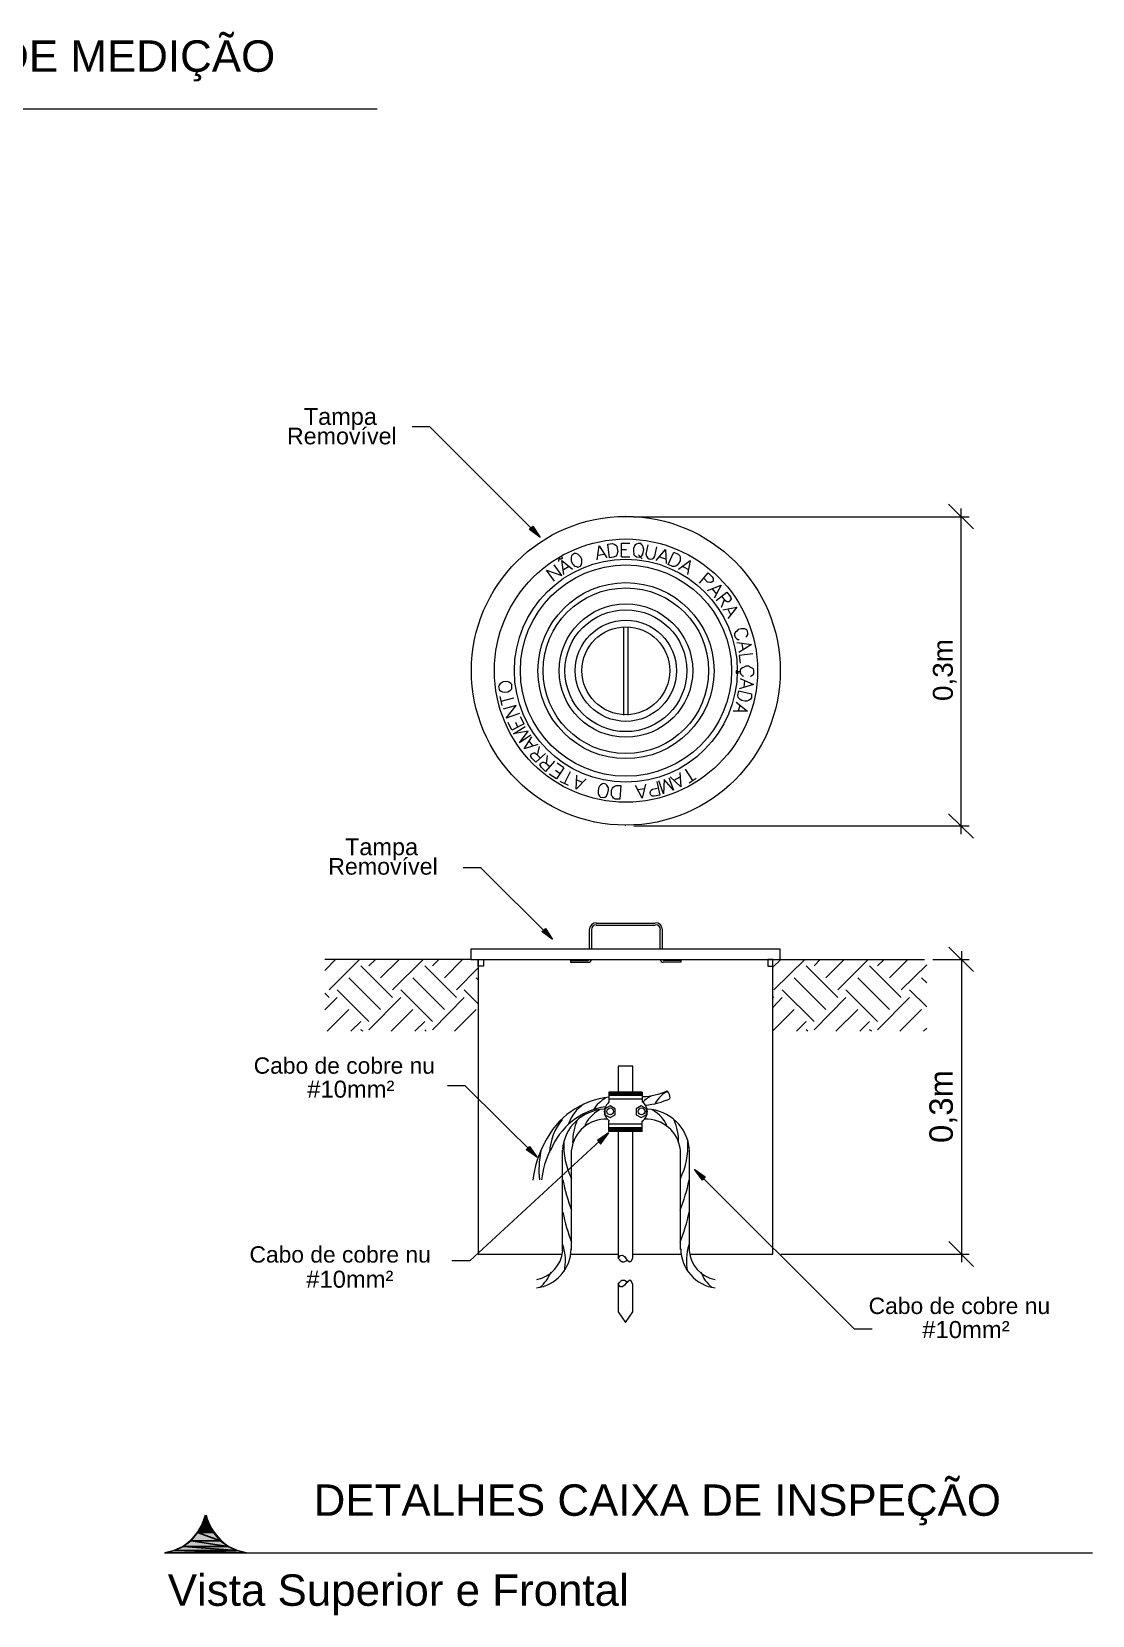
# Model space of a CAD drawing. Header units: millimetres. Extents: x 53 to 176, y -29 to 32.
# Drawn here: x 116.41 to 123.71, y -28.85 to -17.95 of the extents above; entities that cross this region are included whole.
import ezdxf

# ---------------------------------------------------------------- set-up
doc = ezdxf.new("R2010")
doc.units = ezdxf.units.MM
doc.layers.add('15 - Quadro de medição', color=6, linetype='Continuous')
doc.layers.add('16 - Sistema de aterramento', color=6, linetype='Continuous')
doc.styles.add('Arial0', font='arial.ttf', dxfattribs={"height": 3.14658})

msp = doc.modelspace()

# ---------------------------------------------------------------- hatches: boundary and pattern name
at = {"layer": '16 - Sistema de aterramento', "true_color": 0x000007}
for points in [[(119.857, -21.351), (119.836, -21.373), (119.907, -21.426)], [(119.944, -24.122), (119.921, -24.144), (119.992, -24.195)], [(119.836, -25.625), (119.814, -25.646), (119.886, -25.696)], [(120.304, -25.584), (120.325, -25.607), (120.379, -25.531)], [(121.026, -25.857), (121.044, -25.836), (120.973, -25.785)]]:
    msp.add_hatch(color=7, dxfattribs=at).paths.add_polyline_path(points)
at = {"layer": '16 - Sistema de aterramento', "true_color": 0x000005}
h = msp.add_hatch(color=5, dxfattribs=at)
h.paths.add_polyline_path([(117.628, -28.228), (117.58, -28.228), (117.658, -28.284)])
h.paths.add_polyline_path([(117.58, -28.228), (117.658, -28.284), (117.547, -28.284)])
msp.add_hatch(color=5, dxfattribs=at).paths.add_polyline_path([(117.603, -28.164), (117.628, -28.228), (117.58, -28.228)])
h = msp.add_hatch(color=5, dxfattribs=at)
h.paths.add_polyline_path([(117.706, -28.34), (117.502, -28.34), (117.759, -28.379)])
h.paths.add_polyline_path([(117.502, -28.34), (117.759, -28.379), (117.449, -28.379)])
h = msp.add_hatch(color=5, dxfattribs=at)
h.paths.add_polyline_path([(117.658, -28.284), (117.547, -28.284), (117.706, -28.34)])
h.paths.add_polyline_path([(117.547, -28.284), (117.706, -28.34), (117.502, -28.34)])
h = msp.add_hatch(color=5, dxfattribs=at)
h.paths.add_polyline_path([(117.82, -28.407), (117.387, -28.407), (117.885, -28.424)])
h.paths.add_polyline_path([(117.387, -28.407), (117.885, -28.424), (117.323, -28.424)])
h = msp.add_hatch(color=5, dxfattribs=at)
h.paths.add_polyline_path([(117.759, -28.379), (117.449, -28.379), (117.82, -28.407)])
h.paths.add_polyline_path([(117.449, -28.379), (117.82, -28.407), (117.387, -28.407)])

# ---------------------------------------------------------------- linework, layer by layer
at = {"layer": '15 - Quadro de medição', "color": 5, "linetype": 'Continuous', "lineweight": 20, "true_color": 0x000005}
msp.add_lwpolyline([(112.392, -18.478), (118.785, -18.478), (118.785, -18.478)], dxfattribs=at)
at = {"layer": '16 - Sistema de aterramento', "color": 7, "linetype": 'Continuous', "lineweight": 20, "true_color": 0x000007}
for points in [[(119.149, -20.668), (119.027, -20.668), (119.027, -20.668)], [(119.907, -21.426), (119.149, -20.668), (119.149, -20.668)], [(120.301, -21.584), (120.315, -21.488), (120.368, -21.57)], [(120.469, -21.562), (120.469, -21.469), (120.526, -21.469)], [(120.65, -21.481), (120.636, -21.545), (120.641, -21.559), (120.647, -21.57), (120.659, -21.577), (120.668, -21.58), (120.68, -21.577), (120.691, -21.57), (120.698, -21.559), (120.712, -21.495)], [(120.036, -21.595), (120.036, -21.584), (120.036, -21.584)], [(120.047, -21.577), (120.05, -21.58), (120.05, -21.58)], [(120.072, -21.685), (120.057, -21.587), (120.132, -21.648)], [(120.061, -21.573), (120.061, -21.562), (120.061, -21.562)], [(120.308, -21.552), (120.35, -21.545), (120.35, -21.545)], [(120.469, -21.513), (120.504, -21.513), (120.504, -21.513)], [(120.469, -21.562), (120.526, -21.562), (120.526, -21.562)], [(120.586, -21.548), (120.611, -21.577), (120.611, -21.577)], [(120.708, -21.587), (120.772, -21.513), (120.776, -21.609)], [(120.73, -21.562), (120.772, -21.577), (120.772, -21.577)], [(120.861, -21.648), (120.941, -21.587), (120.923, -21.685)], [(120.008, -21.731), (119.953, -21.655), (120.057, -21.692), (120.004, -21.619)], [(120.068, -21.651), (120.107, -21.627), (120.107, -21.627)], [(120.891, -21.63), (120.93, -21.651), (120.93, -21.651)], [(121.005, -21.745), (121.065, -21.673), (121.094, -21.701), (121.101, -21.713), (121.101, -21.72), (121.101, -21.731), (121.09, -21.738), (121.083, -21.74), (121.076, -21.74), (121.062, -21.738), (121.033, -21.708)], [(121.062, -21.795), (121.155, -21.759), (121.108, -21.848)], [(121.094, -21.784), (121.122, -21.82), (121.122, -21.82)], [(121.12, -21.863), (121.195, -21.806), (121.219, -21.838), (121.223, -21.852), (121.219, -21.859), (121.216, -21.866), (121.209, -21.873), (121.198, -21.873), (121.195, -21.873), (121.184, -21.866), (121.159, -21.834)], [(121.177, -21.859), (121.155, -21.912), (121.155, -21.912)], [(121.166, -21.928), (121.262, -21.909), (121.202, -21.988)], [(121.198, -21.919), (121.219, -21.96), (121.219, -21.96)], [(120.483, -22.049), (120.483, -22.653), (120.483, -22.653)], [(120.512, -22.049), (120.512, -22.653), (120.512, -22.653)], [(121.326, -22.116), (121.333, -22.109), (121.34, -22.098), (121.34, -22.088), (121.337, -22.074), (121.331, -22.066), (121.319, -22.059), (121.308, -22.059), (121.294, -22.059), (121.273, -22.063), (121.262, -22.074), (121.255, -22.081), (121.248, -22.091), (121.248, -22.102), (121.251, -22.116), (121.259, -22.123), (121.269, -22.132), (121.28, -22.132)], [(121.262, -22.153), (121.363, -22.166), (121.276, -22.221)], [(121.374, -22.231), (121.28, -22.242), (121.287, -22.295)], [(121.298, -22.159), (121.305, -22.203), (121.305, -22.203)], [(121.262, -22.345), (121.259, -22.349), (121.259, -22.363), (121.262, -22.366), (121.269, -22.366), (121.273, -22.363), (121.273, -22.352), (121.287, -22.352)], [(121.358, -22.384), (121.365, -22.382), (121.377, -22.37), (121.381, -22.363), (121.381, -22.345), (121.377, -22.334), (121.365, -22.327), (121.358, -22.324), (121.344, -22.317), (121.324, -22.317), (121.308, -22.324), (121.301, -22.327), (121.291, -22.334), (121.287, -22.345), (121.287, -22.363), (121.291, -22.37), (121.301, -22.382), (121.308, -22.384)], [(121.287, -22.4), (121.377, -22.442), (121.28, -22.471)], [(121.317, -22.414), (121.312, -22.46), (121.312, -22.46)], [(119.646, -22.586), (119.632, -22.524), (119.632, -22.524)], [(119.639, -22.556), (119.728, -22.535), (119.728, -22.535)], [(121.259, -22.563), (121.337, -22.625), (121.237, -22.627)], [(119.765, -22.643), (119.675, -22.675), (119.742, -22.586), (119.653, -22.613)], [(119.797, -22.714), (119.772, -22.664), (119.772, -22.664)], [(121.284, -22.586), (121.273, -22.625), (121.273, -22.625)], [(119.797, -22.714), (119.714, -22.757), (119.689, -22.703)], [(119.843, -22.792), (119.765, -22.843), (119.825, -22.764), (119.724, -22.781), (119.804, -22.732)], [(119.754, -22.735), (119.74, -22.703), (119.74, -22.703)], [(119.893, -22.856), (119.797, -22.886), (119.85, -22.803)], [(119.861, -22.868), (119.832, -22.831), (119.832, -22.831)], [(119.889, -22.928), (119.903, -22.87), (119.903, -22.87)], [(119.946, -22.918), (119.878, -22.978), (119.85, -22.95), (119.843, -22.939), (119.843, -22.932), (119.846, -22.921), (119.854, -22.918), (119.864, -22.914), (119.871, -22.914), (119.882, -22.921), (119.91, -22.95)], [(120.008, -22.971), (119.946, -23.042), (119.918, -23.014), (119.91, -23.003), (119.907, -22.996), (119.91, -22.989), (119.918, -22.982), (119.925, -22.978), (119.932, -22.978), (119.946, -22.982), (119.976, -23.007)], [(119.953, -22.989), (119.96, -22.932), (119.96, -22.932)], [(120.072, -23.017), (120.025, -22.985), (120.025, -22.985)], [(120.072, -23.017), (120.022, -23.093), (119.971, -23.06)], [(120.047, -23.058), (120.015, -23.035), (120.015, -23.035)], [(120.104, -23.139), (120.047, -23.111), (120.047, -23.111)], [(120.075, -23.125), (120.118, -23.042), (120.118, -23.042)], [(120.226, -23.093), (120.157, -23.164), (120.161, -23.067)], [(120.203, -23.118), (120.161, -23.1), (120.161, -23.1)], [(120.712, -23.111), (120.733, -23.204), (120.694, -23.211), (120.68, -23.211), (120.675, -23.207), (120.668, -23.2), (120.666, -23.186), (120.668, -23.179), (120.673, -23.171), (120.682, -23.164), (120.723, -23.154)], [(120.794, -23.086), (120.826, -23.171), (120.762, -23.097), (120.758, -23.196), (120.726, -23.106)], [(120.87, -23.049), (120.877, -23.147), (120.804, -23.079)], [(120.87, -23.081), (120.829, -23.104), (120.829, -23.104)], [(120.959, -23.104), (120.909, -23.025), (120.909, -23.025)], [(120.983, -23.09), (120.934, -23.122), (120.934, -23.122)], [(120.634, -23.129), (120.611, -23.225), (120.565, -23.139)], [(120.625, -23.161), (120.583, -23.168), (120.583, -23.168)], [(119.499, -23.704), (119.378, -23.704), (119.378, -23.704)], [(119.992, -24.195), (119.499, -23.704), (119.499, -23.704)], [(120.293, -24.087), (120.701, -24.087), (120.701, -24.087)], [(120.293, -24.101), (120.701, -24.101), (120.701, -24.101)], [(120.247, -24.133), (120.247, -24.266), (120.247, -24.266)], [(120.261, -24.133), (120.261, -24.266), (120.261, -24.266)], [(120.733, -24.133), (120.733, -24.266), (120.733, -24.266)], [(120.748, -24.133), (120.748, -24.266), (120.748, -24.266)], [(119.431, -24.337), (118.424, -24.337), (118.424, -24.337)], [(118.424, -24.412), (118.498, -24.337), (118.498, -24.337)], [(118.456, -24.545), (118.663, -24.337), (118.663, -24.337)], [(118.892, -24.598), (118.674, -24.38), (118.674, -24.38)], [(118.727, -24.38), (118.773, -24.337), (118.773, -24.337)], [(118.809, -24.463), (118.938, -24.337), (118.938, -24.337)], [(118.892, -24.545), (119.103, -24.337), (119.103, -24.337)], [(119.332, -24.598), (119.114, -24.38), (119.114, -24.38)], [(119.167, -24.38), (119.21, -24.337), (119.21, -24.337)], [(119.249, -24.463), (119.374, -24.337), (119.374, -24.337)], [(119.332, -24.545), (119.481, -24.394), (119.481, -24.394)], [(119.481, -24.337), (119.481, -26.365), (119.481, -26.365)], [(120.118, -24.344), (120.118, -24.355), (120.118, -24.355)], [(120.118, -24.344), (120.24, -24.344), (120.24, -24.344)], [(120.118, -24.355), (120.24, -24.355), (120.24, -24.355)], [(120.877, -24.344), (120.755, -24.344), (120.755, -24.344)], [(120.877, -24.355), (120.755, -24.355), (120.755, -24.355)], [(120.877, -24.344), (120.877, -24.355), (120.877, -24.355)], [(121.512, -24.39), (121.567, -24.337), (121.567, -24.337)], [(121.512, -26.365), (121.512, -24.337), (122.557, -24.337)], [(121.519, -24.545), (121.731, -24.337), (121.731, -24.337)], [(121.959, -24.598), (121.741, -24.38), (121.741, -24.38)], [(121.796, -24.38), (121.838, -24.337), (121.838, -24.337)], [(121.877, -24.463), (122.002, -24.337), (122.002, -24.337)], [(121.959, -24.545), (122.167, -24.337), (122.167, -24.337)], [(122.396, -24.598), (122.178, -24.38), (122.178, -24.38)], [(122.231, -24.38), (122.278, -24.337), (122.278, -24.337)], [(122.314, -24.463), (122.442, -24.337), (122.442, -24.337)], [(122.396, -24.545), (122.571, -24.373), (122.571, -24.373)], [(118.809, -24.681), (118.591, -24.463), (118.591, -24.463)], [(119.249, -24.681), (119.031, -24.463), (119.031, -24.463)], [(119.481, -24.477), (119.467, -24.463), (119.467, -24.463)], [(121.877, -24.681), (121.659, -24.463), (121.659, -24.463)], [(122.314, -24.681), (122.096, -24.463), (122.096, -24.463)], [(122.571, -24.498), (122.536, -24.463), (122.536, -24.463)], [(118.456, -24.598), (118.424, -24.569), (118.424, -24.569)], [(118.424, -24.683), (118.509, -24.598), (118.509, -24.598)], [(118.727, -24.763), (118.509, -24.545), (118.509, -24.545)], [(118.727, -24.82), (118.949, -24.598), (118.949, -24.598)], [(119.167, -24.763), (118.949, -24.545), (118.949, -24.545)], [(119.167, -24.82), (119.385, -24.598), (119.385, -24.598)], [(119.481, -24.642), (119.385, -24.545), (119.385, -24.545)], [(121.519, -24.598), (121.512, -24.591), (121.512, -24.591)], [(121.512, -24.667), (121.576, -24.598), (121.576, -24.598)], [(121.796, -24.763), (121.576, -24.545), (121.576, -24.545)], [(121.796, -24.82), (122.014, -24.598), (122.014, -24.598)], [(122.231, -24.763), (122.014, -24.545), (122.014, -24.545)], [(122.231, -24.82), (122.453, -24.598), (122.453, -24.598)], [(122.571, -24.662), (122.453, -24.545), (122.453, -24.545)], [(118.441, -24.83), (118.591, -24.681), (118.591, -24.681)], [(118.881, -24.83), (119.031, -24.681), (119.031, -24.681)], [(119.318, -24.83), (119.467, -24.681), (119.467, -24.681)], [(121.512, -24.827), (121.659, -24.681), (121.659, -24.681)], [(121.945, -24.83), (122.096, -24.681), (122.096, -24.681)], [(122.385, -24.83), (122.536, -24.681), (122.536, -24.681)], [(118.605, -24.83), (118.674, -24.763), (118.674, -24.763)], [(118.688, -24.83), (118.674, -24.82), (118.674, -24.82)], [(119.045, -24.83), (119.114, -24.763), (119.114, -24.763)], [(119.124, -24.83), (119.114, -24.82), (119.114, -24.82)], [(119.481, -24.83), (119.48, -24.829), (119.48, -24.829)], [(121.674, -24.83), (121.741, -24.763), (121.741, -24.763)], [(121.752, -24.83), (121.741, -24.82), (121.741, -24.82)], [(122.11, -24.83), (122.178, -24.763), (122.178, -24.763)], [(122.192, -24.83), (122.178, -24.82), (122.178, -24.82)], [(122.55, -24.83), (122.571, -24.809), (122.571, -24.809)], [(120.547, -25.249), (120.547, -25.07), (120.446, -25.07), (120.446, -25.249)], [(119.392, -25.206), (119.27, -25.206), (119.27, -25.206)], [(119.886, -25.696), (119.392, -25.206), (119.392, -25.206)], [(120.382, -25.249), (120.382, -25.32), (120.382, -25.32)], [(120.611, -25.249), (120.382, -25.249), (120.382, -25.249)], [(120.611, -25.256), (120.382, -25.256), (120.382, -25.256)], [(120.611, -25.263), (120.382, -25.263), (120.382, -25.263)], [(120.611, -25.274), (120.382, -25.274), (120.382, -25.274)], [(120.611, -25.299), (120.382, -25.299), (120.382, -25.299)], [(120.611, -25.249), (120.611, -25.32), (120.611, -25.32)], [(120.382, -25.52), (120.382, -25.449), (120.382, -25.449)], [(120.611, -25.471), (120.382, -25.471), (120.382, -25.471)], [(120.611, -25.495), (120.382, -25.495), (120.382, -25.495)], [(120.611, -25.506), (120.382, -25.506), (120.382, -25.506)], [(120.611, -25.513), (120.382, -25.513), (120.382, -25.513)], [(120.611, -25.52), (120.382, -25.52), (120.382, -25.52)], [(120.446, -25.52), (120.446, -26.393), (120.446, -26.393)], [(120.547, -26.393), (120.547, -25.52), (120.547, -25.52)], [(120.611, -25.52), (120.611, -25.449), (120.611, -25.449)], [(120.379, -25.531), (119.424, -26.411), (119.424, -26.411)], [(120.061, -25.65), (120.061, -26.343), (120.061, -26.343)], [(120.122, -25.65), (120.122, -26.333), (120.122, -26.333)], [(120.872, -25.65), (120.872, -26.333), (120.872, -26.333)], [(120.934, -25.65), (120.934, -26.343), (120.934, -26.343)], [(120.973, -25.785), (122.074, -26.883), (122.074, -26.883)], [(119.481, -26.365), (120.057, -26.365), (120.057, -26.365)], [(120.118, -26.365), (120.446, -26.365), (120.446, -26.365)], [(120.512, -26.407), (120.501, -26.414), (120.49, -26.418), (120.483, -26.422), (120.476, -26.422), (120.471, -26.418), (120.465, -26.414), (120.458, -26.404), (120.446, -26.393), (120.462, -26.375), (120.476, -26.372), (120.49, -26.382), (120.501, -26.397), (120.515, -26.411), (120.526, -26.418), (120.536, -26.414), (120.547, -26.393)], [(120.547, -26.365), (120.877, -26.365), (120.877, -26.365)], [(120.937, -26.365), (121.512, -26.365), (121.512, -26.365)], [(119.424, -26.411), (119.3, -26.411), (119.3, -26.411)], [(120.547, -26.762), (120.547, -26.572), (120.536, -26.551), (120.526, -26.544), (120.515, -26.554), (120.501, -26.565), (120.49, -26.579), (120.476, -26.59), (120.462, -26.59), (120.446, -26.572), (120.458, -26.558), (120.465, -26.551), (120.471, -26.544), (120.476, -26.544), (120.483, -26.544), (120.49, -26.544), (120.501, -26.551), (120.512, -26.558)], [(120.446, -26.572), (120.446, -26.762), (120.497, -26.836), (120.547, -26.762)], [(122.195, -26.883), (122.074, -26.883), (122.074, -26.883)]]:
    msp.add_lwpolyline(points, dxfattribs=at)
at = {"layer": '16 - Sistema de aterramento', "color": 8, "linetype": 'Continuous', "lineweight": 20, "true_color": 0x000008}
for points in [[(122.893, -21.369), (122.722, -21.201), (122.722, -21.201)], [(122.807, -21.229), (122.807, -23.472), (122.807, -23.472)], [(120.554, -21.287), (122.864, -21.287), (122.864, -21.287)], [(122.722, -23.333), (122.893, -23.5), (122.893, -23.5)], [(120.554, -23.415), (122.864, -23.415), (122.864, -23.415)], [(122.893, -24.419), (122.724, -24.252), (122.724, -24.252)], [(122.811, -24.28), (122.811, -26.422), (122.811, -26.422)], [(122.614, -24.337), (122.864, -24.337), (122.864, -24.337)], [(122.724, -26.279), (122.893, -26.45), (122.893, -26.45)], [(121.567, -26.365), (122.864, -26.365), (122.864, -26.365)]]:
    msp.add_lwpolyline(points, dxfattribs=at)
at = {"layer": '16 - Sistema de aterramento', "color": 7, "linetype": 'Continuous', "lineweight": -2, "true_color": 0x000007}
for points in [[(119.857, -21.351), (119.836, -21.373), (119.907, -21.426)], [(119.944, -24.122), (119.921, -24.144), (119.992, -24.195)], [(119.836, -25.625), (119.814, -25.646), (119.886, -25.696)], [(120.304, -25.584), (120.325, -25.607), (120.379, -25.531)], [(121.026, -25.857), (121.044, -25.836), (120.973, -25.785)]]:
    msp.add_lwpolyline(points, close=True, dxfattribs=at)
at = {"layer": '16 - Sistema de aterramento', "color": 1, "linetype": 'Continuous', "lineweight": -2, "true_color": 0x000001}
for points in [[(120.497, -21.287), (120.497, -21.284)], [(121.562, -24.337), (121.562, -24.333)]]:
    msp.add_lwpolyline(points, close=True, dxfattribs=at)
at = {"layer": '16 - Sistema de aterramento', "color": 7, "linetype": 'Continuous', "lineweight": 20, "true_color": 0x000007}
for points in [[(120.386, -21.57), (120.375, -21.476), (120.407, -21.472), (120.418, -21.476), (120.43, -21.483), (120.437, -21.49), (120.439, -21.506), (120.444, -21.527), (120.439, -21.541), (120.437, -21.548), (120.43, -21.559), (120.414, -21.566)], [(120.583, -21.472), (120.572, -21.476), (120.561, -21.483), (120.558, -21.49), (120.551, -21.506), (120.551, -21.527), (120.554, -21.541), (120.554, -21.548), (120.565, -21.559), (120.572, -21.562), (120.59, -21.566), (120.601, -21.562), (120.608, -21.555), (120.615, -21.545), (120.618, -21.534), (120.622, -21.513), (120.618, -21.497), (120.615, -21.488), (120.608, -21.481), (120.601, -21.472)], [(120.132, -21.548), (120.125, -21.555), (120.122, -21.566), (120.122, -21.577), (120.122, -21.591), (120.132, -21.612), (120.139, -21.619), (120.146, -21.627), (120.161, -21.63), (120.168, -21.634), (120.187, -21.627), (120.194, -21.616), (120.196, -21.605), (120.196, -21.595), (120.196, -21.58), (120.187, -21.562), (120.175, -21.552), (120.168, -21.545), (120.157, -21.541), (120.146, -21.541)], [(120.79, -21.616), (120.829, -21.53), (120.858, -21.545), (120.87, -21.555), (120.872, -21.566), (120.872, -21.577), (120.872, -21.591), (120.861, -21.609), (120.854, -21.619), (120.844, -21.627), (120.833, -21.63), (120.819, -21.63)], [(119.625, -22.474), (119.628, -22.481), (119.639, -22.489), (119.65, -22.492), (119.66, -22.496), (119.685, -22.492), (119.696, -22.485), (119.703, -22.481), (119.714, -22.471), (119.714, -22.46), (119.714, -22.442), (119.707, -22.435), (119.696, -22.428), (119.689, -22.423), (119.675, -22.421), (119.653, -22.423), (119.639, -22.432), (119.632, -22.435), (119.625, -22.446), (119.621, -22.456)], [(121.276, -22.485), (121.365, -22.506), (121.363, -22.535), (121.356, -22.545), (121.344, -22.553), (121.333, -22.556), (121.319, -22.556), (121.298, -22.553), (121.287, -22.545), (121.28, -22.538), (121.273, -22.531), (121.269, -22.517)], [(120.343, -23.221), (120.354, -23.218), (120.365, -23.211), (120.368, -23.204), (120.375, -23.189), (120.379, -23.168), (120.379, -23.154), (120.375, -23.147), (120.368, -23.136), (120.361, -23.129), (120.343, -23.125), (120.333, -23.129), (120.325, -23.136), (120.318, -23.143), (120.311, -23.157), (120.308, -23.179), (120.308, -23.193), (120.311, -23.2), (120.318, -23.211), (120.325, -23.218)], [(120.465, -23.139), (120.458, -23.232), (120.425, -23.232), (120.414, -23.225), (120.407, -23.214), (120.4, -23.207), (120.4, -23.193), (120.4, -23.171), (120.407, -23.157), (120.411, -23.15), (120.423, -23.143), (120.432, -23.139)], [(119.431, -24.266), (119.431, -24.337), (121.562, -24.337), (121.562, -24.266)], [(119.518, -24.383), (119.481, -24.383), (119.481, -24.337), (119.518, -24.337)], [(121.477, -24.383), (121.512, -24.383), (121.512, -24.337), (121.477, -24.337)], [(120.354, -25.364), (120.354, -25.406), (120.39, -25.424), (120.425, -25.406), (120.425, -25.364), (120.39, -25.345)], [(120.569, -25.364), (120.569, -25.406), (120.604, -25.424), (120.641, -25.406), (120.641, -25.364), (120.604, -25.345)]]:
    msp.add_lwpolyline(points, close=True, dxfattribs=at)
at = {"layer": '16 - Sistema de aterramento', "color": 1, "linetype": 'Continuous', "lineweight": 20, "true_color": 0x000001}
msp.add_lwpolyline([(120.497, -23.415), (120.495, -23.414), (120.495, -23.414)], dxfattribs=at)
at = {"layer": '16 - Sistema de aterramento', "color": 5, "linetype": 'Continuous', "lineweight": -2, "true_color": 0x000005}
for points in [[(117.58, -28.228), (117.658, -28.284), (117.547, -28.284)], [(117.603, -28.164), (117.628, -28.228), (117.58, -28.228)], [(117.628, -28.228), (117.58, -28.228), (117.658, -28.284)], [(117.502, -28.34), (117.759, -28.379), (117.449, -28.379)], [(117.547, -28.284), (117.706, -28.34), (117.502, -28.34)], [(117.706, -28.34), (117.502, -28.34), (117.759, -28.379)], [(117.658, -28.284), (117.547, -28.284), (117.706, -28.34)], [(117.387, -28.407), (117.885, -28.424), (117.323, -28.424)], [(117.449, -28.379), (117.82, -28.407), (117.387, -28.407)], [(117.82, -28.407), (117.387, -28.407), (117.885, -28.424)], [(117.759, -28.379), (117.449, -28.379), (117.82, -28.407)]]:
    msp.add_lwpolyline(points, close=True, dxfattribs=at)
at = {"layer": '16 - Sistema de aterramento', "color": 5, "linetype": 'Continuous', "lineweight": 9, "true_color": 0x000005}
msp.add_lwpolyline([(117.323, -28.424), (123.712, -28.424), (123.712, -28.424)], dxfattribs=at)
at = {"layer": '16 - Sistema de aterramento', "color": 7, "linetype": 'Continuous', "lineweight": 20, "true_color": 0x000007}
for points, knots in [([(121.562, -22.347), (121.562, -21.76), (121.086, -21.284), (120.499, -21.284), (120.499, -21.284), (119.911, -21.284), (119.435, -21.76), (119.435, -22.347), (119.435, -22.347), (119.435, -22.935), (119.911, -23.411), (120.499, -23.411), (120.499, -23.411), (121.086, -23.411), (121.562, -22.935), (121.562, -22.347)], [0, 0, 0, 0, 0.0625, 0.0625, 0.0625, 0.062501, 0.125, 0.125, 0.125, 0.125001, 0.1875, 0.1875, 0.1875, 0.187501, 1, 1, 1, 1]), ([(121.406, -22.347), (121.406, -21.847), (120.999, -21.44), (120.499, -21.44), (120.499, -21.44), (119.998, -21.44), (119.593, -21.847), (119.593, -22.347), (119.593, -22.347), (119.593, -22.848), (119.998, -23.253), (120.499, -23.253), (120.499, -23.253), (120.999, -23.253), (121.406, -22.848), (121.406, -22.347)], [0, 0, 0, 0, 0.0625, 0.0625, 0.0625, 0.062501, 0.125, 0.125, 0.125, 0.125001, 0.1875, 0.1875, 0.1875, 0.187501, 1, 1, 1, 1]), ([(121.266, -22.347), (121.266, -21.923), (120.923, -21.58), (120.499, -21.58), (120.499, -21.58), (120.075, -21.58), (119.731, -21.923), (119.731, -22.347), (119.731, -22.347), (119.731, -22.771), (120.075, -23.115), (120.499, -23.115), (120.499, -23.115), (120.923, -23.115), (121.266, -22.771), (121.266, -22.347)], [0, 0, 0, 0, 0.0625, 0.0625, 0.0625, 0.062501, 0.125, 0.125, 0.125, 0.125001, 0.1875, 0.1875, 0.1875, 0.187501, 1, 1, 1, 1]), ([(121.227, -22.347), (121.227, -21.946), (120.9, -21.619), (120.499, -21.619), (120.499, -21.619), (120.097, -21.619), (119.772, -21.946), (119.772, -22.347), (119.772, -22.347), (119.772, -22.749), (120.097, -23.074), (120.499, -23.074), (120.499, -23.074), (120.9, -23.074), (121.227, -22.749), (121.227, -22.347)], [0, 0, 0, 0, 0.0625, 0.0625, 0.0625, 0.062501, 0.125, 0.125, 0.125, 0.125001, 0.1875, 0.1875, 0.1875, 0.187501, 1, 1, 1, 1]), ([(121.106, -22.347), (121.106, -22.013), (120.833, -21.74), (120.499, -21.74), (120.499, -21.74), (120.164, -21.74), (119.893, -22.013), (119.893, -22.347), (119.893, -22.347), (119.893, -22.682), (120.164, -22.953), (120.499, -22.953), (120.499, -22.953), (120.833, -22.953), (121.106, -22.682), (121.106, -22.347)], [0, 0, 0, 0, 0.0625, 0.0625, 0.0625, 0.062501, 0.125, 0.125, 0.125, 0.125001, 0.1875, 0.1875, 0.1875, 0.187501, 1, 1, 1, 1]), ([(121.069, -22.347), (121.069, -22.032), (120.814, -21.777), (120.499, -21.777), (120.499, -21.777), (120.184, -21.777), (119.928, -22.032), (119.928, -22.347), (119.928, -22.347), (119.928, -22.662), (120.184, -22.918), (120.499, -22.918), (120.499, -22.918), (120.814, -22.918), (121.069, -22.662), (121.069, -22.347)], [0, 0, 0, 0, 0.0625, 0.0625, 0.0625, 0.062501, 0.125, 0.125, 0.125, 0.125001, 0.1875, 0.1875, 0.1875, 0.187501, 1, 1, 1, 1]), ([(120.959, -22.347), (120.959, -22.094), (120.752, -21.887), (120.499, -21.887), (120.499, -21.887), (120.245, -21.887), (120.04, -22.094), (120.04, -22.347), (120.04, -22.347), (120.04, -22.601), (120.245, -22.806), (120.499, -22.806), (120.499, -22.806), (120.752, -22.806), (120.959, -22.601), (120.959, -22.347)], [0, 0, 0, 0, 0.0625, 0.0625, 0.0625, 0.062501, 0.125, 0.125, 0.125, 0.125001, 0.1875, 0.1875, 0.1875, 0.187501, 1, 1, 1, 1]), ([(120.918, -22.347), (120.918, -22.115), (120.731, -21.928), (120.499, -21.928), (120.499, -21.928), (120.266, -21.928), (120.079, -22.115), (120.079, -22.347), (120.079, -22.347), (120.079, -22.58), (120.266, -22.767), (120.499, -22.767), (120.499, -22.767), (120.731, -22.767), (120.918, -22.58), (120.918, -22.347)], [0, 0, 0, 0, 0.0625, 0.0625, 0.0625, 0.062501, 0.125, 0.125, 0.125, 0.125001, 0.1875, 0.1875, 0.1875, 0.187501, 1, 1, 1, 1]), ([(120.847, -22.347), (120.847, -22.155), (120.691, -21.999), (120.499, -21.999), (120.499, -21.999), (120.307, -21.999), (120.15, -22.155), (120.15, -22.347), (120.15, -22.347), (120.15, -22.539), (120.307, -22.696), (120.499, -22.696), (120.499, -22.696), (120.691, -22.696), (120.847, -22.539), (120.847, -22.347)], [0, 0, 0, 0, 0.0625, 0.0625, 0.0625, 0.062501, 0.125, 0.125, 0.125, 0.125001, 0.1875, 0.1875, 0.1875, 0.187501, 1, 1, 1, 1]), ([(120.801, -22.347), (120.801, -22.18), (120.666, -22.045), (120.499, -22.045), (120.499, -22.045), (120.332, -22.045), (120.196, -22.18), (120.196, -22.347), (120.196, -22.347), (120.196, -22.514), (120.332, -22.65), (120.499, -22.65), (120.499, -22.65), (120.666, -22.65), (120.801, -22.514), (120.801, -22.347)], [0, 0, 0, 0, 0.0625, 0.0625, 0.0625, 0.062501, 0.125, 0.125, 0.125, 0.125001, 0.1875, 0.1875, 0.1875, 0.187501, 1, 1, 1, 1]), ([(120.386, -25.316), (120.364, -25.332), (120.35, -25.357), (120.35, -25.383), (120.35, -25.383), (120.35, -25.41), (120.364, -25.435), (120.386, -25.45)], [0, 0, 0, 0, 0.125, 0.125, 0.125, 0.125001, 1, 1, 1, 1]), ([(120.414, -25.383), (120.414, -25.371), (120.404, -25.359), (120.392, -25.359), (120.392, -25.359), (120.379, -25.359), (120.368, -25.371), (120.368, -25.383), (120.368, -25.383), (120.368, -25.396), (120.379, -25.406), (120.392, -25.406), (120.392, -25.406), (120.404, -25.406), (120.414, -25.396), (120.414, -25.383)], [0, 0, 0, 0, 0.0625, 0.0625, 0.0625, 0.062501, 0.125, 0.125, 0.125, 0.125001, 0.1875, 0.1875, 0.1875, 0.187501, 1, 1, 1, 1]), ([(120.629, -25.383), (120.629, -25.371), (120.62, -25.359), (120.606, -25.359), (120.606, -25.359), (120.593, -25.359), (120.583, -25.371), (120.583, -25.383), (120.583, -25.383), (120.583, -25.396), (120.593, -25.406), (120.606, -25.406), (120.606, -25.406), (120.62, -25.406), (120.629, -25.396), (120.629, -25.383)], [0, 0, 0, 0, 0.0625, 0.0625, 0.0625, 0.062501, 0.125, 0.125, 0.125, 0.125001, 0.1875, 0.1875, 0.1875, 0.187501, 1, 1, 1, 1]), ([(120.611, -25.45), (120.634, -25.435), (120.647, -25.41), (120.647, -25.383), (120.647, -25.383), (120.647, -25.357), (120.634, -25.332), (120.611, -25.316)], [0, 0, 0, 0, 0.125, 0.125, 0.125, 0.125001, 1, 1, 1, 1])]:
    msp.add_open_spline(points, degree=3, knots=knots, dxfattribs=at)
for points in [[(120.047, -21.577), (120.043, -21.576), (120.037, -21.578), (120.036, -21.583)], [(120.054, -21.577), (120.058, -21.577), (120.062, -21.574), (120.064, -21.57)], [(120.296, -24.083), (120.269, -24.083), (120.247, -24.105), (120.247, -24.132)], [(120.296, -24.098), (120.276, -24.098), (120.261, -24.112), (120.261, -24.132)], [(120.751, -24.132), (120.751, -24.105), (120.73, -24.083), (120.703, -24.083)], [(120.737, -24.132), (120.737, -24.112), (120.722, -24.098), (120.703, -24.098)], [(120.241, -24.355), (120.252, -24.355), (120.261, -24.347), (120.261, -24.336)], [(120.241, -24.341), (120.244, -24.341), (120.247, -24.338), (120.247, -24.336)], [(120.737, -24.336), (120.737, -24.347), (120.745, -24.355), (120.756, -24.355)], [(120.751, -24.336), (120.751, -24.338), (120.754, -24.341), (120.756, -24.341)], [(120.386, -25.284), (120.192, -25.304), (120.022, -25.424), (119.939, -25.6)], [(120.358, -25.291), (120.325, -25.311), (120.296, -25.337), (120.276, -25.371)], [(120.613, -25.281), (120.673, -25.278), (120.73, -25.264), (120.784, -25.241)], [(120.67, -25.277), (120.649, -25.288), (120.631, -25.302), (120.615, -25.319)], [(120.632, -25.34), (120.692, -25.334), (120.751, -25.319), (120.805, -25.294)], [(120.784, -25.245), (120.749, -25.263), (120.722, -25.291), (120.701, -25.325)], [(120.804, -25.292), (120.804, -25.273), (120.796, -25.256), (120.783, -25.242)], [(120.358, -25.351), (120.187, -25.375), (120.043, -25.491), (119.98, -25.651)], [(120.351, -25.368), (120.198, -25.373), (120.073, -25.492), (120.062, -25.646)], [(120.208, -25.333), (120.16, -25.365), (120.124, -25.413), (120.104, -25.467)], [(120.316, -25.372), (120.269, -25.399), (120.233, -25.439), (120.213, -25.488)], [(120.354, -25.375), (120.354, -25.375), (120.354, -25.375), (120.354, -25.375)], [(120.937, -25.646), (120.924, -25.492), (120.8, -25.373), (120.647, -25.368)], [(120.784, -25.488), (120.765, -25.439), (120.729, -25.399), (120.682, -25.372)], [(120.059, -25.438), (120.008, -25.503), (119.977, -25.582), (119.973, -25.665)], [(120.371, -25.435), (120.247, -25.431), (120.139, -25.523), (120.124, -25.647)], [(120.163, -25.442), (120.142, -25.491), (120.132, -25.544), (120.132, -25.597)], [(120.874, -25.647), (120.86, -25.523), (120.752, -25.431), (120.627, -25.435)], [(120.861, -25.597), (120.863, -25.544), (120.853, -25.491), (120.832, -25.442)], [(119.938, -25.602), (119.896, -25.681), (119.868, -25.767), (119.857, -25.857)], [(120.072, -25.591), (120.066, -25.679), (120.085, -25.767), (120.124, -25.846)], [(120.874, -25.846), (120.913, -25.767), (120.931, -25.679), (120.925, -25.591)], [(119.914, -25.654), (119.9, -25.72), (119.896, -25.788), (119.903, -25.854)], [(119.978, -25.65), (119.946, -25.714), (119.925, -25.783), (119.918, -25.854)], [(120.065, -25.855), (120.078, -25.927), (120.099, -25.995), (120.125, -26.062)], [(120.872, -26.062), (120.899, -25.995), (120.92, -25.927), (120.934, -25.855)], [(120.065, -26.077), (120.078, -26.149), (120.099, -26.217), (120.125, -26.284)], [(120.872, -26.284), (120.899, -26.217), (120.92, -26.149), (120.934, -26.077)], [(119.882, -26.598), (120.018, -26.582), (120.12, -26.467), (120.122, -26.33)], [(119.885, -26.54), (119.981, -26.522), (120.054, -26.442), (120.064, -26.344)], [(120.075, -26.485), (120.087, -26.424), (120.085, -26.361), (120.065, -26.302)], [(120.877, -26.33), (120.878, -26.467), (120.98, -26.582), (121.115, -26.598)], [(120.932, -26.302), (120.914, -26.361), (120.91, -26.424), (120.923, -26.485)], [(120.934, -26.344), (120.944, -26.442), (121.016, -26.522), (121.113, -26.54)], [(119.906, -26.594), (119.941, -26.566), (119.967, -26.53), (119.983, -26.488)], [(121.015, -26.488), (121.03, -26.53), (121.057, -26.566), (121.092, -26.594)]]:
    msp.add_open_spline(points, degree=3, dxfattribs=at)
at = {"layer": '16 - Sistema de aterramento', "color": 5, "linetype": 'Continuous', "lineweight": 9, "true_color": 0x000005}
for points in [[(117.32, -28.424), (117.457, -28.402), (117.569, -28.298), (117.603, -28.164)], [(117.608, -28.164), (117.642, -28.298), (117.751, -28.402), (117.887, -28.424)]]:
    msp.add_open_spline(points, degree=3, dxfattribs=at)

# ---------------------------------------------------------------- texts
at = {"layer": '15 - Quadro de medição', "color": 7, "true_color": 0x000007, "style": 'Arial0'}
msp.add_text('DETALHES QUADROS DE MEDIÇÃO', height=0.21651, dxfattribs=at).set_placement((112.874, -18.222))
at = {"layer": '16 - Sistema de aterramento', "color": 7, "true_color": 0x000007, "style": 'Arial0'}
for s, height, p in [('Tampa', 0.1159, (118.28, -20.654)), ('Removível', 0.1146, (118.164, -20.788)), ('Tampa', 0.1158, (118.564, -23.618)), ('Removível', 0.1144, (118.448, -23.752)), ('Cabo de cobre nu ', 0.11244, (117.935, -25.123)), ('#10mm²', 0.1172, (118.304, -25.288)), ('Cabo de cobre nu ', 0.11245, (117.906, -26.424)), ('#10mm²', 0.1172, (118.297, -26.597)), ('Cabo de cobre nu ', 0.11256, (122.171, -26.778)), ('#10mm²', 0.1176, (122.54, -26.944)), ('DETALHES CAIXA DE INSPEÇÃO', 0.21629, (118.348, -28.168)), ('Vista Superior e Frontal', 0.21644, (117.343, -28.788))]:
    msp.add_text(s, height=height, dxfattribs=at).set_placement(p)
for height, p in [(0.1375, (122.751, -22.556)), (0.1616, (122.751, -25.6))]:
    msp.add_text('0,3m', height=height, rotation=90, dxfattribs=at).set_placement(p)

doc.saveas('drawing.dxf')
